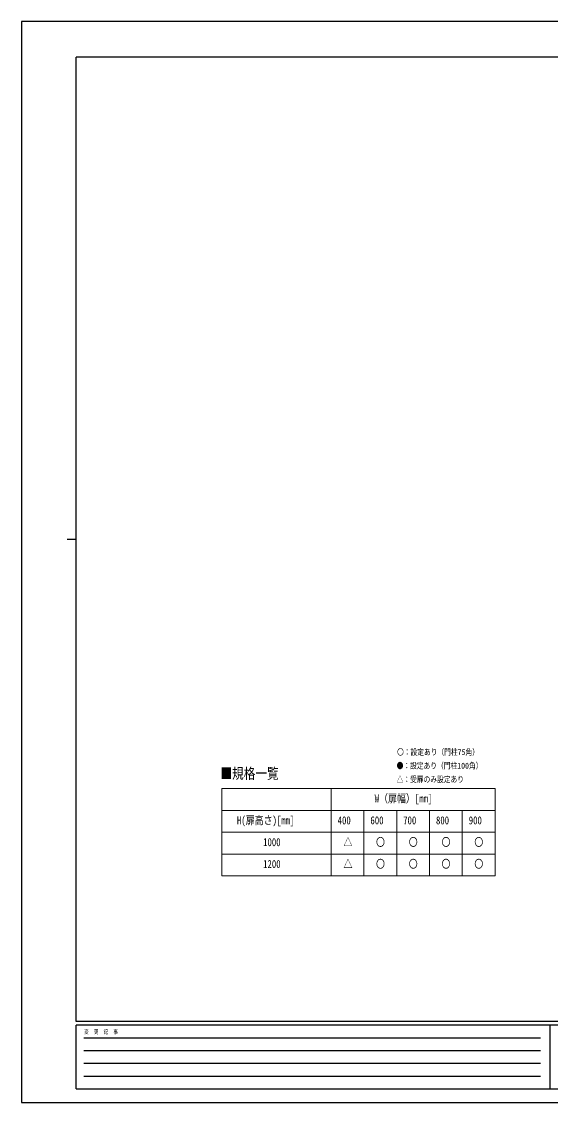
# Model space of a CAD drawing. Units: millimetres, scale not verified. Extents: x -4205 to 4205, y -2970 to 2970.
# Drawn here: x -4205 to -1301, y -2970 to 2970 of the extents above; entities that cross this region are included whole.
import ezdxf
from ezdxf.enums import TextEntityAlignment as Align

# ---------------------------------------------------------------- set-up
doc = ezdxf.new("R2010")
doc.units = ezdxf.units.MM
doc.header["$LTSCALE"] = 20
doc.layers.add('0-1_TABLE1', color=7, linetype='Continuous', lineweight=18)
doc.layers.add('0-2_USER1', color=3, linetype='Continuous')
doc.layers.add('0-6_YKK_ZWAK', color=7, linetype='Continuous')
doc.styles.add('ＭＳ ゴシック', font='')
doc.styles.get('ＭＳ ゴシック').set_extended_font_data('MS Gothic')

msp = doc.modelspace()

# ---------------------------------------------------------------- linework, layer by layer
at = {"layer": '0-1_TABLE1'}
for p, q in [((-3104.98, -1245), (-1604.98, -1245)), ((-3104.98, -1245), (-3104.98, -1725)), ((-2504.98, -1245), (-2504.98, -1725)), ((-1604.98, -1245), (-1604.98, -1725)), ((-3104.98, -1365), (-1604.98, -1365)), ((-2324.98, -1365), (-2324.98, -1725)), ((-2144.98, -1365), (-2144.98, -1725)), ((-1964.98, -1365), (-1964.98, -1725)), ((-1784.98, -1365), (-1784.98, -1725)), ((-3104.98, -1485), (-1604.98, -1485)), ((-3104.98, -1605), (-1604.98, -1605)), ((-3104.98, -1725), (-1604.98, -1725))]:
    msp.add_line(p, q, dxfattribs=at)
at = {"layer": '0-6_YKK_ZWAK'}
for p, q in [((3895.02, 2775), (-3904.98, 2775)), ((-3904.98, -2525), (-3904.98, 2775)), ((-3954.98, 125), (-3904.98, 125)), ((3895.02, -2525), (-3904.98, -2525)), ((-1304.98, -2545), (-3904.98, -2545)), ((-3904.98, -2895), (-3904.98, -2545)), ((-1304.98, -2545), (-1304.98, -2895)), ((-4.98, -2545), (-1304.98, -2545)), ((-3862.48, -2615), (-1354.98, -2615)), ((-3862.48, -2685), (-1354.98, -2685)), ((-3862.48, -2755), (-1354.98, -2755)), ((-3862.48, -2825), (-1354.98, -2825)), ((-3904.98, -2895), (-1304.98, -2895)), ((-1304.98, -2895), (-4.98, -2895))]:
    msp.add_line(p, q, dxfattribs=at)
msp.add_lwpolyline([(-4205, -2970), (4205, -2970), (4205, 2970), (-4205, 2970)], close=True, dxfattribs=at)

# ---------------------------------------------------------------- texts
at = {"layer": '0-1_TABLE1', "style": 'ＭＳ ゴシック', "width": 0.8}
for s, p in [('W（扉幅）[mm]', (-2266.18, -1335)), ('H(扉高さ)[mm]', (-3022.58, -1455)), ('400', (-2469.38, -1455)), ('600', (-2289.38, -1455)), ('700', (-2109.38, -1455)), ('800', (-1929.38, -1455)), ('900', (-1749.38, -1455)), ('1000', (-2878.58, -1575)), ('△', (-2437.38, -1575)), ('〇', (-2258.98, -1575)), ('〇', (-2078.98, -1575)), ('〇', (-1898.98, -1575)), ('〇', (-1718.98, -1575)), ('1200', (-2878.58, -1695)), ('△', (-2437.38, -1695)), ('〇', (-2258.98, -1695)), ('〇', (-2078.98, -1695)), ('〇', (-1898.98, -1695)), ('〇', (-1718.98, -1695))]:
    msp.add_text(s, height=43.99, dxfattribs=at).set_placement(p, align=Align.BOTTOM_LEFT)
at = {"layer": '0-2_USER1', "style": 'ＭＳ ゴシック', "width": 0.8}
for s, height, p in [('〇：設定あり（門柱75角）', 32.99, (-2143, -1071)), ('■規格一覧', 58.65, (-3113.54, -1209)), ('●：設定あり（門柱100角）', 32.99, (-2145.4, -1146)), ('△：受扉のみ設定あり', 32.99, (-2145.4, -1221))]:
    msp.add_text(s, height=height, dxfattribs=at).set_placement(p, align=Align.BOTTOM_LEFT)
at = {"layer": '0-6_YKK_ZWAK', "style": 'ＭＳ ゴシック', "width": 0.8}
msp.add_text('変  更  記  事', height=21.99, dxfattribs=at).set_placement((-3861.31, -2600), align=Align.BOTTOM_LEFT)

doc.saveas('drawing.dxf')
